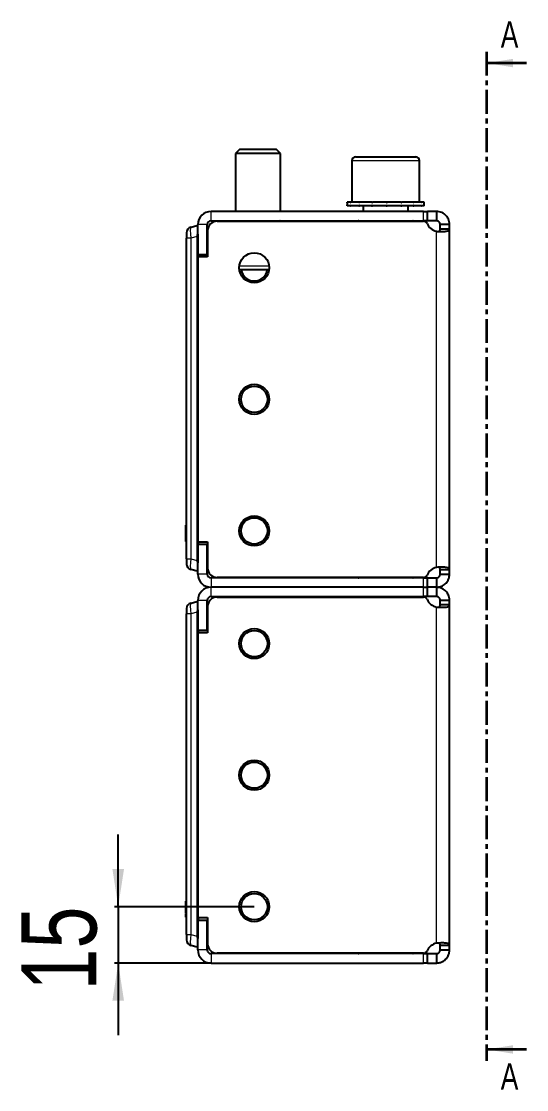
# Model space of a CAD drawing. Header units: millimetres. Extents: x 0 to 1651, y -357 to 576.
# Drawn here: x 533.5 to 668, y 255.7 to 540 of the extents above; entities that cross this region are included whole.
import ezdxf

# ---------------------------------------------------------------- set-up
doc = ezdxf.new("R2010")
doc.units = ezdxf.units.MM
doc.linetypes.add('CENTER', pattern=[10.16, 6.35, -1.27, 1.27, -1.27])
doc.layers.add('FORMAT', color=7, linetype='Continuous')
doc.styles.add('SLDTEXTSTYLE0', font='TXT', dxfattribs={"width": 0.75})
doc.dimstyles.new('SLDDIMSTYLE1', dxfattribs={"dimtxt": 20, "dimasz": 10, "dimexe": 0, "dimexo": 0.0625, "dimgap": 5, "dimtad": 2, "dimdec": 1, "dimrnd": 1e-09, "dimzin": 12, "dimdsep": 46, "dimtxsty": 'SLDTEXTSTYLE0', "dimsah": 1, "dimcen": 0.09, "dimadec": 0, "dimazin": 3, "dimtfac": 1, "dimtmove": 0, "dimatfit": 0, "dimfxl": 0, "dimfrac": 2, "dimtolj": 1, "dimtzin": 12, "dimarcsym": 0})

# ---------------------------------------------------------------- blocks, each defined once
blk = doc.blocks.new('_D_3')
at = {"layer": 'FORMAT'}
for p, q in [((559.26, 304.39), (559.26, 323.62)), ((595.45, 304.39), (558.26, 304.39)), ((559.26, 304.39), (559.26, 289.39)), ((583.95, 289.39), (558.26, 289.39)), ((559.26, 289.39), (559.26, 270.16))]:
    blk.add_line(p, q, dxfattribs=at)
for points in [[(559.26, 304.39), (560.8, 314.39), (557.72, 314.39)], [(559.26, 289.39), (557.72, 279.39), (560.8, 279.39)]]:
    blk.add_solid(points, dxfattribs=at)
at = {"layer": 'FORMAT', "insert": (533.48, 282.11), "char_height": 20, "attachment_point": 1, "rotation": 90, "style": 'SLDTEXTSTYLE0'}
blk.add_mtext('15', dxfattribs=at)

msp = doc.modelspace()

# ---------------------------------------------------------------- linework, layer by layer
at = {"color": 7, "linetype": 'CENTER', "lineweight": 35}
msp.add_line((657.33, 531.87), (657.33, 263.4), dxfattribs=at)
at = {"color": 7, "linetype": 'Continuous', "lineweight": 35}
for p, q in [((667.97, 528.87), (657.33, 528.87)), ((667.97, 266.4), (657.33, 266.4))]:
    msp.add_line(p, q, dxfattribs=at)
at = {"color": 7, "linetype": 'Continuous', "lineweight": 25}
for p, q in [((591.54, 505.89), (590.46, 504.82)), ((590.46, 504.82), (590.46, 489.39)), ((602.46, 504.82), (590.46, 504.82)), ((601.39, 505.89), (591.54, 505.89)), ((602.46, 504.82), (601.39, 505.89)), ((602.46, 489.39), (602.46, 504.82)), ((622.46, 503.89), (638.46, 503.89)), ((638.46, 503.89), (638.46, 503.89)), ((621.46, 502.89), (621.46, 491.89)), ((639.46, 491.89), (639.46, 502.89)), ((620.21, 491.89), (620.21, 490.89)), ((620.21, 491.89), (620.22, 491.89)), ((620.22, 491.89), (620.22, 491.64)), ((621.05, 491.89), (620.22, 491.89)), ((621.05, 491.89), (621.15, 491.89)), ((621.15, 491.89), (621.15, 491.64)), ((623.32, 491.89), (621.15, 491.89)), ((623.32, 491.89), (623.5, 491.89)), ((623.5, 491.89), (623.5, 491.64)), ((626.67, 491.89), (623.5, 491.89)), ((626.67, 491.89), (626.91, 491.89)), ((626.91, 491.89), (626.91, 491.64)), ((630.61, 491.89), (626.91, 491.89)), ((630.61, 491.89), (630.68, 491.89)), ((630.81, 491.89), (630.86, 491.89)), ((630.86, 491.89), (630.86, 491.64)), ((634.52, 491.89), (630.86, 491.89)), ((634.52, 491.89), (634.75, 491.89)), ((634.75, 491.89), (634.75, 491.64)), ((637.81, 491.89), (634.75, 491.89)), ((637.81, 491.89), (637.98, 491.89)), ((637.98, 491.89), (637.98, 491.64)), ((639.99, 491.89), (637.98, 491.89)), ((639.99, 491.89), (640.08, 491.89)), ((640.08, 491.89), (640.08, 491.64)), ((640.71, 491.89), (640.08, 491.89)), ((640.71, 490.89), (640.71, 491.89)), ((640.71, 491.89), (640.71, 491.89)), ((640.56, 489.39), (583.96, 489.39)), ((620.21, 490.89), (620.22, 490.89)), ((620.22, 490.89), (620.22, 491.14)), ((621.05, 490.89), (620.22, 490.89)), ((621.05, 490.89), (621.15, 490.89)), ((621.15, 490.89), (621.15, 491.14)), ((623.32, 490.89), (621.15, 490.89)), ((623.32, 490.89), (623.5, 490.89)), ((623.5, 490.89), (623.5, 491.14)), ((626.67, 490.89), (623.5, 490.89)), ((624.46, 490.89), (624.46, 489.39)), ((626.67, 490.89), (626.91, 490.89)), ((626.91, 490.89), (626.91, 491.14)), ((630.61, 490.89), (626.91, 490.89)), ((630.61, 490.89), (630.76, 490.89)), ((630.76, 490.89), (630.86, 490.89)), ((630.86, 490.89), (630.86, 491.14)), ((634.52, 490.89), (630.86, 490.89)), ((634.52, 490.89), (634.75, 490.89)), ((634.75, 490.89), (634.75, 491.14)), ((637.81, 490.89), (634.75, 490.89)), ((636.46, 489.39), (636.46, 490.89)), ((637.81, 490.89), (637.98, 490.89)), ((637.98, 490.89), (637.98, 491.14)), ((639.99, 490.89), (637.98, 490.89)), ((639.99, 490.89), (640.08, 490.89)), ((640.08, 490.89), (640.08, 491.14)), ((640.71, 490.89), (640.08, 490.89)), ((640.56, 489.39), (641.56, 489.39)), ((640.71, 490.89), (640.71, 490.89)), ((643.96, 489.39), (641.55, 489.39)), ((641.56, 486.89), (641.56, 489.39)), ((643.96, 489.39), (643.96, 486.89)), ((583.96, 486.89), (640.56, 486.89)), ((585.56, 486.79), (640.54, 486.79)), ((586.21, 486.89), (586.21, 486.79)), ((586.5, 486.89), (586.5, 486.79)), ((588.19, 486.89), (588.19, 486.79)), ((591.14, 486.89), (591.14, 486.79)), ((594.9, 486.89), (594.9, 486.79)), ((598.89, 486.89), (598.89, 486.79)), ((602.52, 486.89), (602.52, 486.79)), ((605.22, 486.89), (605.22, 486.79)), ((606.59, 486.89), (606.59, 486.79)), ((606.71, 486.79), (606.71, 486.89)), ((641.56, 486.89), (640.56, 486.89)), ((643.96, 486.89), (641.55, 486.89)), ((577.46, 483.74), (577.46, 482.29)), ((578.57, 485.19), (580.26, 485.64)), ((580.26, 485.64), (580.46, 485.64)), ((580.46, 477.94), (580.46, 485.89)), ((580.46, 483.37), (580.46, 395.92)), ((582.96, 477.94), (582.96, 485.89)), ((583.06, 484.29), (583.06, 477.29)), ((647.46, 485.89), (644.96, 485.89)), ((644.96, 484.67), (644.96, 485.89)), ((647.46, 484.67), (644.96, 484.67)), ((647.46, 484.67), (647.46, 485.89)), ((647.46, 394.11), (647.46, 484.67)), ((577.46, 407.84), (577.46, 482.29)), ((580.26, 482.74), (580.26, 396.54)), ((580.46, 477.94), (582.96, 477.94)), ((583.06, 478.87), (582.96, 478.66)), ((580.46, 401.49), (580.46, 477.29)), ((583.06, 477.29), (580.46, 477.29)), ((599.43, 473.89), (591.49, 473.89)), ((577.46, 399.64), (577.46, 407.84)), ((577.26, 405.9), (577.46, 405.9)), ((577.26, 405.55), (577.46, 405.55)), ((577.26, 404.82), (577.26, 405.55)), ((577.26, 404.82), (577.46, 404.82)), ((577.26, 403.87), (577.26, 403.98)), ((577.26, 402.42), (577.46, 402.42)), ((577.26, 401.88), (577.26, 402.42)), ((577.26, 401.88), (577.46, 401.88)), ((577.26, 401.59), (577.46, 401.59)), ((580.46, 401.49), (583.06, 401.49)), ((580.46, 392.89), (580.46, 400.84)), ((580.46, 400.84), (582.96, 400.84)), ((582.96, 392.89), (582.96, 400.84)), ((583.06, 401.49), (583.06, 394.49)), ((577.46, 396.99), (577.46, 399.64)), ((583.06, 400.41), (582.96, 400.63)), ((577.46, 396.99), (577.46, 395.54)), ((580.26, 393.64), (578.57, 394.09)), ((580.46, 393.64), (580.26, 393.64)), ((644.96, 394.11), (647.46, 394.11)), ((644.96, 392.89), (644.96, 394.11)), ((644.96, 392.89), (647.46, 392.89)), ((647.46, 392.89), (647.46, 394.11)), ((640.56, 391.89), (583.96, 391.89)), ((640.54, 391.99), (585.56, 391.99)), ((640.56, 391.89), (641.56, 391.89)), ((641.55, 391.89), (643.96, 391.89)), ((641.56, 389.39), (641.56, 391.89)), ((643.96, 391.89), (643.96, 389.39)), ((640.56, 389.39), (583.96, 389.39)), ((583.96, 386.89), (640.56, 386.89)), ((585.56, 386.79), (640.54, 386.79)), ((640.56, 389.39), (641.56, 389.39)), ((641.56, 386.89), (640.56, 386.89)), ((643.96, 389.39), (641.55, 389.39)), ((643.96, 386.89), (641.55, 386.89)), ((641.56, 386.89), (641.56, 389.39)), ((643.96, 389.39), (643.96, 386.89)), ((578.57, 385.19), (580.26, 385.64)), ((580.26, 385.64), (580.46, 385.64)), ((580.46, 377.94), (580.46, 385.89)), ((582.96, 377.94), (582.96, 385.89)), ((583.06, 384.29), (583.06, 377.29)), ((647.46, 385.89), (644.96, 385.89)), ((644.96, 384.67), (644.96, 385.89)), ((647.46, 384.67), (644.96, 384.67)), ((647.46, 384.67), (647.46, 385.89)), ((647.46, 294.11), (647.46, 384.67)), ((577.46, 383.74), (577.46, 382.29)), ((577.46, 307.84), (577.46, 382.29)), ((580.26, 382.74), (580.26, 296.54)), ((580.46, 383.37), (580.46, 295.92)), ((583.06, 378.87), (582.96, 378.66)), ((580.46, 377.94), (582.96, 377.94)), ((580.46, 301.49), (580.46, 377.29)), ((583.06, 377.29), (580.46, 377.29)), ((577.46, 299.64), (577.46, 307.84)), ((577.26, 305.9), (577.46, 305.9)), ((577.26, 305.55), (577.46, 305.55)), ((577.26, 304.82), (577.26, 305.55)), ((577.26, 304.82), (577.46, 304.82)), ((577.26, 303.87), (577.26, 303.98)), ((577.26, 302.42), (577.46, 302.42)), ((577.26, 301.88), (577.26, 302.42)), ((577.26, 301.88), (577.46, 301.88)), ((577.26, 301.59), (577.46, 301.59)), ((580.46, 301.49), (583.06, 301.49)), ((583.06, 301.49), (583.06, 294.49)), ((577.46, 296.99), (577.46, 299.64)), ((580.46, 292.89), (580.46, 300.84)), ((580.46, 300.84), (582.96, 300.84)), ((582.96, 292.89), (582.96, 300.84)), ((583.06, 300.41), (582.96, 300.63)), ((577.46, 296.99), (577.46, 295.54)), ((580.26, 293.64), (578.57, 294.09)), ((580.46, 293.64), (580.26, 293.64)), ((644.96, 294.11), (647.46, 294.11)), ((644.96, 292.89), (644.96, 294.11)), ((644.96, 292.89), (647.46, 292.89)), ((647.46, 292.89), (647.46, 294.11)), ((640.56, 291.89), (583.96, 291.89)), ((640.54, 291.99), (585.56, 291.99)), ((640.56, 291.89), (641.56, 291.89)), ((641.55, 291.89), (643.96, 291.89)), ((641.56, 289.39), (641.56, 291.89)), ((643.96, 291.89), (643.96, 289.39)), ((583.96, 289.39), (640.56, 289.39)), ((641.56, 289.39), (640.56, 289.39)), ((641.55, 289.39), (643.96, 289.39))]:
    msp.add_line(p, q, dxfattribs=at)
at = {"color": 8, "linetype": 'Continuous', "lineweight": 18}
for p, q in [((639.46, 502.89), (621.46, 502.89)), ((583.96, 486.89), (583.96, 489.39)), ((640.56, 486.89), (640.56, 489.39)), ((582.96, 485.89), (580.46, 485.89)), ((643.96, 394.67), (643.96, 484.12)), ((578.57, 482.29), (577.46, 482.29)), ((580.26, 482.74), (578.57, 482.29)), ((578.57, 482.29), (578.57, 396.99)), ((580.66, 477.94), (580.66, 477.29)), ((591.49, 474.89), (599.43, 474.89)), ((577.26, 403.7), (577.46, 403.7)), ((580.66, 401.49), (580.66, 400.84)), ((577.46, 396.99), (578.57, 396.99)), ((578.57, 396.99), (580.26, 396.54)), ((582.96, 392.89), (580.46, 392.89)), ((583.96, 391.89), (583.96, 389.39)), ((640.56, 389.39), (640.56, 391.89)), ((583.96, 386.89), (583.96, 389.39)), ((640.56, 386.89), (640.56, 389.39)), ((582.96, 385.89), (580.46, 385.89)), ((643.96, 294.67), (643.96, 384.12)), ((578.57, 382.29), (577.46, 382.29)), ((580.26, 382.74), (578.57, 382.29)), ((578.57, 382.29), (578.57, 296.99)), ((580.66, 377.94), (580.66, 377.29)), ((577.26, 303.7), (577.46, 303.7)), ((580.66, 301.49), (580.66, 300.84)), ((577.46, 296.99), (578.57, 296.99)), ((578.57, 296.99), (580.26, 296.54)), ((582.96, 292.89), (580.46, 292.89)), ((583.96, 291.89), (583.96, 289.39)), ((640.56, 289.39), (640.56, 291.89))]:
    msp.add_line(p, q, dxfattribs=at)
at = {"color": 7, "linetype": 'Continuous', "lineweight": 25}
for centre, radius in [((595.46, 474.39), 4), ((595.46, 439.39), 4), ((595.46, 439.39), 3.5), ((595.46, 404.39), 4), ((595.46, 404.39), 3.5), ((595.46, 374.39), 4), ((595.46, 374.39), 3.5), ((595.46, 339.39), 4), ((595.46, 339.39), 3.5), ((595.46, 304.39), 4), ((595.46, 304.39), 3.5)]:
    msp.add_circle(centre, radius, dxfattribs=at)
for centre, radius, start, end in [((622.46, 502.89), 1, 90, 180), ((638.46, 502.89), 1, 0, 90), ((583.96, 485.89), 3.5, 90, 180), ((583.96, 485.89), 1, 90, 180), ((585.56, 484.29), 2.5, 90, 180), ((623.11, 486.54), 0.35, 45.5847, 90), ((637.81, 486.54), 0.35, 90, 134.4153), ((640.54, 485.79), 1, 22.8854, 90), ((644.68, 487.54), 3.5, 202.8854, 258.1052), ((578.96, 483.74), 1.5, 105, 180), ((595.46, 474.39), 3.5, 188.2132, 351.7868), ((578.96, 395.54), 1.5, 180, 255), ((583.96, 392.89), 3.5, 180, 270), ((583.96, 392.89), 1, 180, 270), ((585.56, 394.49), 2.5, 180, 270), ((640.54, 392.99), 1, 270, 337.1146), ((644.68, 391.24), 3.5, 101.8948, 157.1146), ((623.11, 392.24), 0.35, 270, 314.4153), ((637.81, 392.24), 0.35, 225.5847, 270), ((583.96, 385.89), 3.5, 90, 180), ((583.96, 385.89), 1, 90, 180), ((585.56, 384.29), 2.5, 90, 180), ((623.11, 386.54), 0.35, 45.5847, 90), ((637.81, 386.54), 0.35, 90, 134.4153), ((640.54, 385.79), 1, 22.8854, 90), ((578.96, 383.74), 1.5, 105, 180), ((644.68, 387.54), 3.5, 202.8854, 258.1052), ((578.96, 295.54), 1.5, 180, 255), ((583.96, 292.89), 3.5, 180, 270), ((583.96, 292.89), 1, 180, 270), ((585.56, 294.49), 2.5, 180, 270), ((644.68, 291.24), 3.5, 101.8948, 157.1146), ((623.11, 292.24), 0.35, 270, 314.4153), ((637.81, 292.24), 0.35, 225.5847, 270), ((640.54, 292.99), 1, 270, 337.1146)]:
    msp.add_arc(centre, radius, start, end, dxfattribs=at)
at = {"color": 8, "linetype": 'Continuous', "lineweight": 18}
for centre, major_axis, start_param, end_param in [((578.96, 482.19), (-0.38, 3), 0.016741, 1.520499), ((578.96, 397.1), (0.38, 3), 1.621093, 3.124852), ((578.96, 382.19), (-0.38, 3), 0.016741, 1.520499), ((578.96, 297.1), (0.38, 3), 1.621093, 3.124852)]:
    msp.add_ellipse(centre, major_axis=major_axis, ratio=0.123038, start_param=start_param, end_param=end_param, dxfattribs=at)
at = {"color": 7, "linetype": 'Continuous', "lineweight": 25}
for centre, major_axis, start_param, end_param in [((591.85, 485.64), (-11.57, -3.1), 6.030113, 6.216148), ((591.85, 393.64), (-11.57, 3.1), 0.067037, 0.253072), ((591.85, 385.64), (-11.57, -3.1), 6.030113, 6.216148), ((591.85, 293.64), (-11.57, 3.1), 0.067037, 0.253072)]:
    msp.add_ellipse(centre, major_axis=major_axis, ratio=0.250563, start_param=start_param, end_param=end_param, dxfattribs=at)
for points, knots in [([(620.22, 491.64), (620.22, 491.68), (620.22, 491.75), (620.21, 491.83), (620.21, 491.87), (620.21, 491.89)], [0, 0, 0, 0, 0.4999808, 0.7499881, 1, 1, 1, 1]), ([(621.15, 491.64), (621.13, 491.68), (621.11, 491.75), (621.07, 491.83), (621.06, 491.87), (621.05, 491.89)], [0, 0, 0, 0, 0.499981, 0.749988, 1, 1, 1, 1]), ([(623.5, 491.64), (623.47, 491.68), (623.42, 491.75), (623.36, 491.83), (623.33, 491.87), (623.32, 491.89)], [0, 0, 0, 0, 0.4999808, 0.7499881, 1, 1, 1, 1]), ([(626.91, 491.64), (626.87, 491.68), (626.81, 491.75), (626.73, 491.83), (626.69, 491.87), (626.67, 491.89)], [0, 0, 0, 0, 0.4999808, 0.7499881, 1, 1, 1, 1]), ([(630.86, 491.64), (630.82, 491.68), (630.75, 491.75), (630.67, 491.83), (630.63, 491.87), (630.61, 491.89)], [0, 0, 0, 0, 0.499981, 0.749988, 1, 1, 1, 1]), ([(630.86, 491.64), (630.84, 491.71), (630.81, 491.84), (630.77, 491.88), (630.76, 491.89)], [0, 0, 0, 0, 0.561794, 1, 1, 1, 1]), ([(634.75, 491.64), (634.71, 491.68), (634.65, 491.75), (634.58, 491.83), (634.54, 491.87), (634.52, 491.89)], [0, 0, 0, 0, 0.499981, 0.749988, 1, 1, 1, 1]), ([(637.98, 491.64), (637.96, 491.68), (637.91, 491.75), (637.86, 491.83), (637.83, 491.87), (637.81, 491.89)], [0, 0, 0, 0, 0.499981, 0.749988, 1, 1, 1, 1]), ([(640.08, 491.64), (640.06, 491.68), (640.04, 491.75), (640.01, 491.83), (639.99, 491.87), (639.99, 491.89)], [0, 0, 0, 0, 0.499981, 0.749988, 1, 1, 1, 1]), ([(620.21, 490.89), (620.21, 490.91), (620.21, 490.95), (620.22, 491.04), (620.22, 491.1), (620.22, 491.14)], [0, 0, 0, 0, 0.2501401, 0.5002802, 1, 1, 1, 1]), ([(621.05, 490.89), (621.06, 490.91), (621.07, 490.95), (621.11, 491.04), (621.13, 491.1), (621.15, 491.14)], [0, 0, 0, 0, 0.25014, 0.50028, 1, 1, 1, 1]), ([(623.32, 490.89), (623.33, 490.91), (623.36, 490.95), (623.42, 491.04), (623.47, 491.1), (623.5, 491.14)], [0, 0, 0, 0, 0.25014, 0.50028, 1, 1, 1, 1]), ([(626.67, 490.89), (626.69, 490.91), (626.73, 490.95), (626.81, 491.04), (626.87, 491.1), (626.91, 491.14)], [0, 0, 0, 0, 0.25014, 0.50028, 1, 1, 1, 1]), ([(630.61, 490.89), (630.63, 490.91), (630.67, 490.95), (630.75, 491.04), (630.82, 491.1), (630.86, 491.14)], [0, 0, 0, 0, 0.25014, 0.50028, 1, 1, 1, 1]), ([(630.86, 491.14), (630.84, 491.07), (630.81, 490.94), (630.77, 490.91), (630.76, 490.89)], [0, 0, 0, 0, 0.561794, 1, 1, 1, 1]), ([(634.52, 490.89), (634.54, 490.91), (634.58, 490.95), (634.65, 491.04), (634.71, 491.1), (634.75, 491.14)], [0, 0, 0, 0, 0.25014, 0.50028, 1, 1, 1, 1]), ([(637.81, 490.89), (637.83, 490.91), (637.86, 490.95), (637.91, 491.04), (637.96, 491.1), (637.98, 491.14)], [0, 0, 0, 0, 0.25014, 0.50028, 1, 1, 1, 1]), ([(639.99, 490.89), (639.99, 490.91), (640.01, 490.95), (640.04, 491.04), (640.06, 491.1), (640.08, 491.14)], [0, 0, 0, 0, 0.2501401, 0.5002802, 1, 1, 1, 1]), ([(647.46, 485.89), (647.45, 486.15), (647.41, 486.64), (647.13, 487.46), (646.67, 488.17), (646.04, 488.74), (645.42, 489.1), (644.72, 489.34), (644.22, 489.37), (643.96, 489.39)], [0, 0, 0, 0, 0.144067, 0.271276, 0.474907, 0.597997, 0.726338, 0.860245, 1, 1, 1, 1]), ([(586.47, 486.79), (586.47, 486.8), (586.46, 486.84), (586.45, 486.87), (586.45, 486.89)], [0, 0, 0, 0, 0.374848, 1, 1, 1, 1]), ([(588.1, 486.79), (588.1, 486.8), (588.08, 486.84), (588.06, 486.87), (588.05, 486.89)], [0, 0, 0, 0, 0.374848, 1, 1, 1, 1]), ([(591.01, 486.79), (591, 486.8), (590.97, 486.84), (590.94, 486.87), (590.93, 486.89)], [0, 0, 0, 0, 0.374848, 1, 1, 1, 1]), ([(594.75, 486.79), (594.74, 486.8), (594.7, 486.84), (594.67, 486.87), (594.65, 486.89)], [0, 0, 0, 0, 0.374848, 1, 1, 1, 1]), ([(598.75, 486.79), (598.73, 486.8), (598.7, 486.84), (598.67, 486.87), (598.65, 486.89)], [0, 0, 0, 0, 0.374848, 1, 1, 1, 1]), ([(602.4, 486.79), (602.39, 486.8), (602.36, 486.84), (602.33, 486.87), (602.31, 486.89)], [0, 0, 0, 0, 0.374848, 1, 1, 1, 1]), ([(605.14, 486.79), (605.14, 486.8), (605.12, 486.84), (605.1, 486.87), (605.09, 486.89)], [0, 0, 0, 0, 0.374848, 1, 1, 1, 1]), ([(606.57, 486.79), (606.57, 486.8), (606.56, 486.84), (606.55, 486.87), (606.55, 486.89)], [0, 0, 0, 0, 0.374848, 1, 1, 1, 1]), ([(644.96, 485.89), (644.95, 486.03), (644.93, 486.22), (644.8, 486.44), (644.69, 486.58), (644.56, 486.7), (644.38, 486.81), (644.17, 486.88), (644.03, 486.89), (643.96, 486.89)], [0, 0, 0, 0, 0.2941026, 0.4063735, 0.4970139, 0.6118531, 0.7316911, 0.860101, 1, 1, 1, 1]), ([(643.96, 484.12), (644.28, 484.1), (644.87, 484.07), (645.81, 484.06), (646.68, 484.1), (647.34, 484.31), (647.42, 484.55), (647.46, 484.67)], [0, 0, 0, 0, 0.17084, 0.319217, 0.548103, 0.767822, 1, 1, 1, 1]), ([(643.96, 484.12), (644.05, 484.1), (644.22, 484.07), (644.44, 484.06), (644.61, 484.08), (644.74, 484.12), (644.83, 484.21), (644.94, 484.38), (644.95, 484.55), (644.96, 484.67)], [0, 0, 0, 0, 0.154359, 0.287283, 0.400435, 0.496544, 0.604314, 0.723151, 1, 1, 1, 1]), ([(577.26, 405.55), (577.26, 405.66), (577.26, 405.86), (577.26, 405.89), (577.26, 405.9)], [0, 0, 0, 0, 0.5368, 1, 1, 1, 1]), ([(577.26, 403.7), (577.26, 403.86), (577.26, 404.2), (577.26, 404.62), (577.26, 404.8), (577.26, 404.89)], [0, 0, 0, 0, 0.346986, 0.702168, 1, 1, 1, 1]), ([(577.26, 402.54), (577.26, 402.57), (577.26, 402.7), (577.26, 403.11), (577.26, 403.5), (577.26, 403.7)], [0, 0, 0, 0, 0.136302, 0.576865, 1, 1, 1, 1]), ([(577.26, 401.59), (577.26, 401.6), (577.26, 401.63), (577.26, 401.8), (577.26, 401.88)], [0, 0, 0, 0, 0.5776526, 1, 1, 1, 1]), ([(647.46, 394.11), (647.41, 394.24), (647.32, 394.46), (646.75, 394.65), (646.15, 394.72), (645.52, 394.74), (644.78, 394.73), (644.24, 394.69), (643.96, 394.67)], [0, 0, 0, 0, 0.254149, 0.448213, 0.574908, 0.708872, 0.850468, 1, 1, 1, 1]), ([(643.96, 391.89), (644.05, 391.9), (644.2, 391.91), (644.41, 391.99), (644.57, 392.09), (644.71, 392.22), (644.81, 392.36), (644.93, 392.59), (644.95, 392.77), (644.96, 392.89)], [0, 0, 0, 0, 0.156786, 0.290809, 0.403501, 0.497298, 0.607133, 0.726181, 1, 1, 1, 1]), ([(643.96, 389.39), (644.26, 389.41), (644.81, 389.45), (645.71, 389.81), (646.59, 390.47), (647.32, 391.58), (647.41, 392.45), (647.46, 392.89)], [0, 0, 0, 0, 0.16069, 0.301312, 0.521951, 0.753573, 1, 1, 1, 1]), ([(644.96, 394.11), (644.95, 394.23), (644.93, 394.44), (644.77, 394.65), (644.64, 394.69), (644.6, 394.71)], [0, 0, 0, 0, 0.488232, 0.819706, 1, 1, 1, 1]), ([(647.46, 385.89), (647.45, 386.15), (647.41, 386.64), (647.13, 387.46), (646.67, 388.17), (646.04, 388.74), (645.42, 389.1), (644.72, 389.34), (644.22, 389.37), (643.96, 389.39)], [0, 0, 0, 0, 0.144067, 0.271276, 0.474907, 0.597997, 0.726338, 0.860245, 1, 1, 1, 1]), ([(644.96, 385.89), (644.95, 386.03), (644.93, 386.22), (644.8, 386.44), (644.69, 386.58), (644.56, 386.7), (644.38, 386.81), (644.17, 386.88), (644.03, 386.89), (643.96, 386.89)], [0, 0, 0, 0, 0.294103, 0.406373, 0.497014, 0.611853, 0.731691, 0.860101, 1, 1, 1, 1]), ([(643.96, 384.12), (644.28, 384.1), (644.87, 384.07), (645.81, 384.06), (646.68, 384.1), (647.34, 384.31), (647.42, 384.55), (647.46, 384.67)], [0, 0, 0, 0, 0.1708405, 0.3192172, 0.5481031, 0.7678223, 1, 1, 1, 1]), ([(643.96, 384.12), (644.05, 384.1), (644.22, 384.07), (644.44, 384.06), (644.61, 384.08), (644.74, 384.12), (644.83, 384.21), (644.94, 384.38), (644.95, 384.55), (644.96, 384.67)], [0, 0, 0, 0, 0.154359, 0.287283, 0.400435, 0.496544, 0.604314, 0.723151, 1, 1, 1, 1]), ([(577.26, 305.55), (577.26, 305.66), (577.26, 305.86), (577.26, 305.89), (577.26, 305.9)], [0, 0, 0, 0, 0.5368, 1, 1, 1, 1]), ([(577.26, 303.7), (577.26, 303.86), (577.26, 304.2), (577.26, 304.62), (577.26, 304.8), (577.26, 304.89)], [0, 0, 0, 0, 0.346986, 0.702168, 1, 1, 1, 1]), ([(577.26, 302.54), (577.26, 302.57), (577.26, 302.7), (577.26, 303.11), (577.26, 303.5), (577.26, 303.7)], [0, 0, 0, 0, 0.136302, 0.576865, 1, 1, 1, 1]), ([(577.26, 301.59), (577.26, 301.6), (577.26, 301.63), (577.26, 301.8), (577.26, 301.88)], [0, 0, 0, 0, 0.5776526, 1, 1, 1, 1]), ([(647.46, 294.11), (647.41, 294.24), (647.32, 294.46), (646.75, 294.65), (646.15, 294.72), (645.52, 294.74), (644.78, 294.73), (644.24, 294.69), (643.96, 294.67)], [0, 0, 0, 0, 0.2541487, 0.4482127, 0.5749082, 0.7088724, 0.8504677, 1, 1, 1, 1]), ([(643.96, 291.89), (644.05, 291.9), (644.2, 291.91), (644.41, 291.99), (644.57, 292.09), (644.71, 292.22), (644.81, 292.36), (644.93, 292.59), (644.95, 292.77), (644.96, 292.89)], [0, 0, 0, 0, 0.1567865, 0.2908092, 0.4035006, 0.4972984, 0.6071328, 0.7261813, 1, 1, 1, 1]), ([(643.96, 289.39), (644.26, 289.41), (644.81, 289.45), (645.71, 289.81), (646.59, 290.47), (647.32, 291.58), (647.41, 292.45), (647.46, 292.89)], [0, 0, 0, 0, 0.16069, 0.301312, 0.521951, 0.753573, 1, 1, 1, 1]), ([(644.96, 294.11), (644.95, 294.23), (644.93, 294.44), (644.77, 294.65), (644.64, 294.69), (644.6, 294.71)], [0, 0, 0, 0, 0.488232, 0.819706, 1, 1, 1, 1])]:
    msp.add_open_spline(points, degree=3, knots=knots, dxfattribs=at)
at = {"color": 7, "linetype": 'Continuous', "lineweight": 35}
for points in [[(657.33, 528.87), (664.33, 527.75), (664.33, 529.99)], [(657.33, 266.4), (664.33, 265.28), (664.33, 267.52)]]:
    msp.add_solid(points, dxfattribs=at)

# ---------------------------------------------------------------- texts
at = {"color": 7, "linetype": 'Continuous', "char_height": 7, "attachment_point": 1, "style": 'SLDTEXTSTYLE0'}
for insert in [(661.08, 539.97), (661.08, 262.71)]:
    msp.add_mtext('A', dxfattribs=dict(at, insert=insert))

# ---------------------------------------------------------------- dimensions: what is measured, and where the dimension line sits
at = {"layer": 'FORMAT'}
dim = msp.add_linear_dim(base=(559.26, 289.39), p1=(595.46, 304.39), p2=(583.96, 289.39), angle=90, dimstyle='SLDDIMSTYLE1', dxfattribs=at)
dim.commit()
dim.dimension.update_dxf_attribs({"geometry": '_D_3', "text_midpoint": (559.26, 296.89), "dimtype": 160})

doc.saveas('drawing.dxf')
